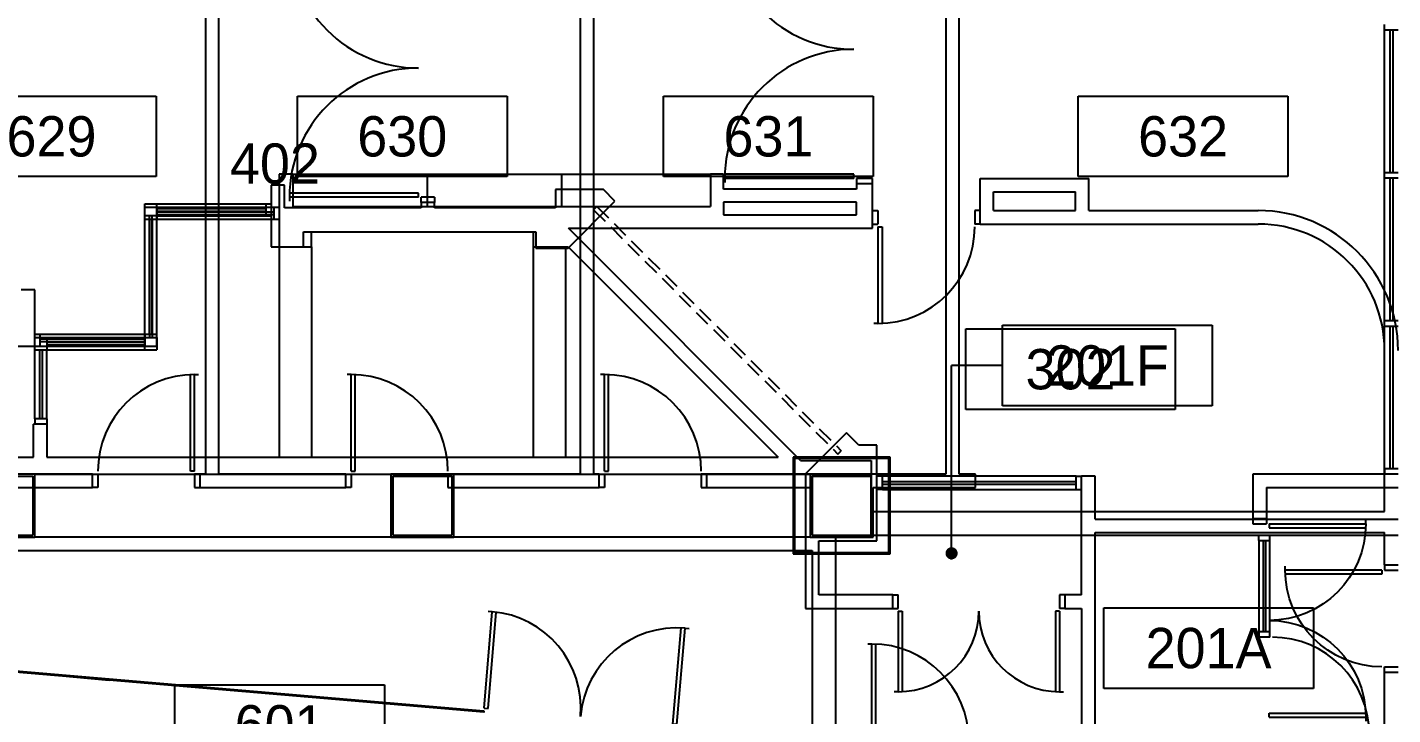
# Model space of a CAD drawing. Header units: inches. Extents: x -219 to 4035, y -10 to 4981.
# Drawn here: x 1177 to 1685, y 2601 to 2856 of the extents above; entities that cross this region are included whole.
import ezdxf
from ezdxf.enums import TextEntityAlignment as Align

# ---------------------------------------------------------------- set-up
doc = ezdxf.new("R2010")
doc.units = ezdxf.units.IN
doc.header["$LTSCALE"] = 48
doc.header["$MEASUREMENT"] = 0
doc.linetypes.add('HIDDEN2', pattern=[0.1875, 0.125, -0.0625])
doc.layers.get('0').update_dxf_attribs({"color": 13, "linetype": 'CONTINUOUS'})
for name, color, linetype in [('F2-BLDG1', 7, 'CONTINUOUS'), ('F2-DOOR1', 3, 'CONTINUOUS'), ('F2-DOOR2', 61, 'HIDDEN2'), ('F2-DOORJMB', 32, 'CONTINUOUS'), ('F2-RMNOS', 3, 'CONTINUOUS'), ('F2-WINDOW1', 1, 'CONTINUOUS'), ('F2-WINDOW2', 4, 'CONTINUOUS'), ('F3-BLDG1', 7, 'CONTINUOUS'), ('F3-BLDG3', 161, 'CONTINUOUS'), ('F3-BLDG4', 2, 'CONTINUOUS'), ('f3-casework1', 4, 'CONTINUOUS'), ('F3-DOOR1', 3, 'CONTINUOUS'), ('F3-DOORJMB', 32, 'CONTINUOUS'), ('F3-RMNOS', 3, 'CONTINUOUS'), ('F3-WINDOW1', 1, 'CONTINUOUS'), ('F3-WINDOW2', 4, 'CONTINUOUS'), ('F4-BLDG1', 7, 'CONTINUOUS'), ('F4-BLDG3', 161, 'CONTINUOUS'), ('F4-DOOR1', 3, 'CONTINUOUS'), ('F4-RMNOS', 3, 'CONTINUOUS'), ('F4-WINDOW1', 1, 'CONTINUOUS'), ('F6-BLDG1', 7, 'CONTINUOUS'), ('F6-DOOR1', 3, 'CONTINUOUS'), ('F6-DOORJMB', 32, 'CONTINUOUS'), ('F6-RMNOS', 3, 'CONTINUOUS'), ('F6-WINDOW1', 1, 'CONTINUOUS'), ('F6-WINDOW2', 4, 'CONTINUOUS')]:
    doc.layers.add(name, color=color, linetype=linetype)
for name, color, linetype, plot in [('F2-COLUMN1', 8, 'CONTINUOUS', False), ('F3-COLUMN1', 8, 'CONTINUOUS', False), ('F4-Bldg1A', 8, 'CONTINUOUS', False), ('F4-COLUMN1', 8, 'CONTINUOUS', False), ('F6-COLUMN1', 8, 'CONTINUOUS', False)]:
    doc.layers.add(name, color=color, linetype=linetype, plot=plot)
doc.styles.add('ORIG-RMNOS', font='noting.shx')
doc.styles.add('RMNOS', font='noting.shx')

# ---------------------------------------------------------------- blocks, each defined once
blk = doc.blocks.new('L-34C1')
for p, q in [((-11, 11), (11, 11)), ((-11, 11), (-11, -11)), ((11, 11), (11, -11)), ((-11, -11), (11, -11))]:
    blk.add_line(p, q)
blk = doc.blocks.new('ADR-36R')
for p, q in [((-1.5, 1), (-1.5, 36.97)), ((0, 1), (0, 37)), ((0, 37), (1.5, 37)), ((0, 1), (-1.5, 1))]:
    blk.add_line(p, q)
blk.add_arc((0, 1), 36, 90, 180)
blk = doc.blocks.new('ADR-30DL')
for p, q in [((0, 31), (-1.5, 31)), ((0, 1), (0, 31)), ((1.5, 1), (1.5, 30.96)), ((58.5, 1), (58.5, 30.96)), ((60, 31), (61.5, 31)), ((60, 1), (60, 31)), ((0, 1), (1.5, 1)), ((60, 1), (58.5, 1))]:
    blk.add_line(p, q)
for centre, start, end in [((0, 1), 0, 90), ((60, 1), 90, 180)]:
    blk.add_arc(centre, 30, start, end)
blk = doc.blocks.new('ADR-48DL')
for p, q in [((0, 49), (-1.5, 49)), ((0, 1), (0, 49)), ((1.5, 1), (1.5, 48.98)), ((94.5, 1), (94.5, 48.98)), ((96, 1), (96, 49)), ((96, 49), (97.5, 49)), ((0, 1), (1.5, 1)), ((96, 1), (94.5, 1))]:
    blk.add_line(p, q)
for centre, start, end in [((0, 1), 0, 90), ((96, 1), 90, 180)]:
    blk.add_arc(centre, 48, start, end)
blk = doc.blocks.new('ADR-36L')
for p, q in [((0, 37), (-1.5, 37)), ((0, 1), (0, 37)), ((1.5, 1), (1.5, 36.97)), ((0, 1), (1.5, 1))]:
    blk.add_line(p, q)
blk.add_arc((0, 1), 36, 0, 90)
blk = doc.blocks.new('rmnos')
at = {"color": 11}
for p, q in [((-0.40625, 0.15625), (0.40625, 0.15625)), ((-0.40625, -0.15625), (-0.40625, 0.15625)), ((0.40625, 0.15625), (0.40625, -0.15625)), ((0.40625, -0.15625), (-0.40625, -0.15625))]:
    blk.add_line(p, q, dxfattribs=at)
at = {"color": 9, "style": 'ORIG-RMNOS'}
blk.add_attdef('ROOM', text='', height=0.15625, dxfattribs=at).set_placement((0, 0), align=Align.MIDDLE)
blk = doc.blocks.new('ADR-36DL')
for p, q in [((0, 37), (-1.5, 37)), ((0, 1), (0, 37)), ((1.5, 1), (1.5, 36.97)), ((70.5, 1), (70.5, 36.97)), ((72, 1), (72, 37)), ((72, 37), (73.5, 37)), ((0, 1), (1.5, 1)), ((72, 1), (70.5, 1))]:
    blk.add_line(p, q)
for centre, start, end in [((0, 1), 0, 90), ((72, 1), 90, 180)]:
    blk.add_arc(centre, 36, start, end)
blk = doc.blocks.new('RMNOS-1')
at = {"color": 9, "style": 'RMNOS'}
blk.add_attdef('ROOM', text='', height=0.1562, dxfattribs=at).set_placement((0, 0), align=Align.MIDDLE)

msp = doc.modelspace()

# ---------------------------------------------------------------- linework, layer by layer
at = {"layer": 'F2-BLDG1'}
for p, q in [((1267.75, 2797.75), (1267.75, 2774.78)), ((1272.75, 2797.75), (1267.75, 2797.75)), ((1272.75, 2789.29), (1272.75, 2797.75)), ((1391.34, 2796.04), (1373.5, 2796.04)), ((1373.5, 2796.04), (1373.5, 2789.29)), ((1395.63, 2791.74), (1391.34, 2796.04)), ((1323.5, 2789.29), (1272.75, 2789.29)), ((1328.5, 2791.29), (1323.5, 2791.29)), ((1323.5, 2791.29), (1323.5, 2789.29)), ((1328.5, 2789.29), (1328.5, 2791.29)), ((1373.5, 2789.29), (1328.5, 2789.29)), ((1378.2, 2774.32), (1395.63, 2791.74)), ((1279.75, 2774.78), (1279.75, 2780.29)), ((1279.75, 2780.29), (1366.21, 2780.29)), ((1366.21, 2780.29), (1366.21, 2774.32)), ((1267.75, 2774.78), (1279.75, 2774.78)), ((1366.21, 2774.32), (1378.2, 2774.32)), ((1179.75, 2758.75), (1174.75, 2758.75)), ((1179.75, 2737.75), (1179.75, 2758.75)), ((743.5, 2737.75), (1179.75, 2737.75)), ((1481.82, 2705.55), (1466.52, 2690.26)), ((1486.37, 2701), (1481.82, 2705.55)), ((1493.13, 2701), (1486.37, 2701)), ((1493.13, 2665.38), (1493.13, 2701)), ((1179.75, 2690.25), (1156.25, 2690.25)), ((1179.75, 2666.75), (1179.75, 2690.25)), ((1335.75, 2690.25), (1312.25, 2690.25)), ((1312.25, 2690.25), (1312.25, 2666.75)), ((1335.75, 2666.75), (1335.75, 2690.25)), ((1466.52, 2690.26), (1466.52, 2640.25)), ((1574.25, 2689.5), (1569.25, 2689.5)), ((1569.25, 2645.25), (1569.25, 2689.5)), ((1574.25, 2673.5), (1574.25, 2689.5)), ((1574.25, 2673.5), (1687, 2673.5)), ((1574.25, 2591.5), (1574.25, 2668.5)), ((1574.25, 2668.5), (1682, 2668.5)), ((1682, 2656.5), (1682, 2668.5)), ((1156.25, 2666.75), (1179.75, 2666.75)), ((1312.25, 2666.75), (1335.75, 2666.75)), ((1471.52, 2645.25), (1471.52, 2665.38)), ((1471.52, 2665.38), (1493.13, 2665.38)), ((1682, 2656.5), (1687, 2656.5)), ((1499.04, 2645.25), (1471.52, 2645.25)), ((1499.04, 2640.25), (1499.04, 2645.25)), ((1569.25, 2645.25), (1563.04, 2645.25)), ((1563.04, 2645.25), (1563.04, 2640.25)), ((1466.52, 2640.25), (1499.04, 2640.25)), ((1563.04, 2640.25), (1569.25, 2640.25)), ((1569.25, 2640.25), (1569.25, 2331.25)), ((1682, 2591.5), (1682, 2616.5)), ((1682, 2616.5), (1687, 2616.5))]:
    msp.add_line(p, q, dxfattribs=at)
at = {"layer": 'F2-DOOR2'}
for p, q in [((1387.7, 2788.53), (1388.94, 2789.77)), ((1388.94, 2789.77), (1479.85, 2698.87)), ((1387.7, 2788.53), (1478.61, 2697.63)), ((1478.61, 2697.63), (1479.85, 2698.87))]:
    msp.add_line(p, q, dxfattribs=at)
at = {"layer": 'F2-DOORJMB'}
for p, q in [((1328.5, 2793.29), (1323.5, 2793.29)), ((1323.5, 2791.29), (1323.5, 2793.29)), ((1328.5, 2793.29), (1328.5, 2791.29)), ((1682, 2656.5), (1682, 2654.5)), ((1682, 2654.5), (1687, 2654.5)), ((1499.04, 2645.25), (1501.04, 2645.25)), ((1501.04, 2640.25), (1501.04, 2645.25)), ((1561.04, 2645.25), (1561.04, 2640.25)), ((1563.04, 2645.25), (1561.04, 2645.25)), ((1499.04, 2640.25), (1501.04, 2640.25)), ((1563.04, 2640.25), (1561.04, 2640.25)), ((1682, 2618.5), (1687, 2618.5)), ((1682, 2616.5), (1682, 2618.5))]:
    msp.add_line(p, q, dxfattribs=at)
at = {"layer": 'F2-RMNOS', "color": 4}
for p, q in [((1520.88, 2670.5), (1520.88, 2730.62)), ((1539.88, 2730.62), (1520.88, 2730.62)), ((1520.88, 2658.5), (1520.88, 2670.5))]:
    msp.add_line(p, q, dxfattribs=at)
at = {"layer": 'F2-RMNOS', "color": 4, "const_width": 2.25}
msp.add_lwpolyline([(1520.88, 2661.88, 1), (1520.88, 2659.62, 1)], format="xyb", close=True, dxfattribs=at)
at = {"layer": 'F2-WINDOW1'}
for p, q in [((1225.25, 2790.75), (1265.75, 2790.75)), ((1225.25, 2789), (1265.75, 2789)), ((1220.75, 2742.25), (1220.75, 2786.25)), ((1222.5, 2742.25), (1222.5, 2786.25)), ((1223.5, 2742.25), (1223.5, 2786.25)), ((1225.25, 2788), (1265.75, 2788)), ((1225.25, 2786.25), (1265.75, 2786.25)), ((1225.25, 2742.25), (1225.25, 2786.25)), ((1181.75, 2742.25), (1220.75, 2742.25)), ((1181.75, 2740.5), (1220.75, 2740.5)), ((1181.75, 2739.5), (1220.75, 2739.5)), ((1181.75, 2737.75), (1220.75, 2737.75)), ((1567.25, 2689.5), (1495.13, 2689.5)), ((1495.13, 2687.5), (1567.25, 2687.5)), ((1495.13, 2686.5), (1567.25, 2686.5)), ((1495.13, 2684.5), (1567.25, 2684.5))]:
    msp.add_line(p, q, dxfattribs=at)
at = {"layer": 'F2-WINDOW2'}
for p, q in [((1220.75, 2790.75), (1225.25, 2790.75)), ((1220.75, 2786.25), (1220.75, 2790.75)), ((1225.25, 2786.25), (1225.25, 2790.75)), ((1265.75, 2790.75), (1265.75, 2786.25)), ((1265.75, 2790.75), (1267.75, 2790.75)), ((1225.25, 2786.25), (1220.75, 2786.25)), ((1265.75, 2786.25), (1267.75, 2786.25)), ((1179.75, 2742.25), (1181.75, 2742.25)), ((1181.75, 2737.75), (1181.75, 2742.25)), ((1220.75, 2742.25), (1220.75, 2737.75)), ((1220.75, 2742.25), (1225.25, 2742.25)), ((1225.25, 2737.75), (1225.25, 2742.25)), ((1179.75, 2737.75), (1181.75, 2737.75)), ((1220.75, 2737.75), (1225.25, 2737.75)), ((1495.13, 2689.5), (1493.13, 2689.5)), ((1495.13, 2684.5), (1495.13, 2689.5)), ((1567.25, 2684.5), (1567.25, 2689.5)), ((1567.25, 2689.5), (1569.25, 2689.5)), ((1495.13, 2684.5), (1493.13, 2684.5)), ((1567.25, 2684.5), (1569.25, 2684.5))]:
    msp.add_line(p, q, dxfattribs=at)
at = {"layer": 'F3-BLDG1'}
for p, q in [((1275.75, 2801.75), (1270.75, 2801.75)), ((1270.75, 2801.75), (1270.75, 2774.78)), ((1275.75, 2801.75), (1275.75, 2789.75)), ((1436, 2801.75), (1431.13, 2801.75)), ((1431.13, 2801.75), (1431.13, 2789.75)), ((1436, 2796.25), (1436, 2801.75)), ((1531.5, 2783.25), (1531.5, 2800.25)), ((1531.5, 2800.25), (1572, 2800.25)), ((1572, 2788.25), (1572, 2800.25)), ((1485.5, 2796.25), (1436, 2796.25)), ((1485.5, 2798.25), (1485.5, 2796.25)), ((1491.5, 2781.75), (1491.5, 2798.25)), ((1275.75, 2789.75), (1431.13, 2789.75)), ((1572, 2788.25), (1635, 2788.25)), ((1282.75, 2774.78), (1282.75, 2780.29)), ((1282.75, 2780.29), (1365.25, 2780.29)), ((1365.25, 2780.29), (1365.25, 2774.78)), ((1464.72, 2695.25), (1378.31, 2781.75)), ((1378.31, 2781.75), (1491.5, 2781.75)), ((1531.5, 2783.25), (1635, 2783.25)), ((1270.75, 2774.78), (1282.75, 2774.78)), ((1365.25, 2774.78), (1378.2, 2774.78)), ((1378.2, 2774.78), (1456.4, 2696.5)), ((1682, 2676.25), (1682, 2736.25)), ((1179.25, 2696.5), (1179.25, 2708.75)), ((1184.25, 2708.75), (1179.25, 2708.75)), ((1184.25, 2708.75), (1184.25, 2696.5)), ((1039, 2696.5), (1179.25, 2696.5)), ((1184.25, 2696.5), (1456.4, 2696.5)), ((1464.72, 2695.25), (1491, 2695.25)), ((1491, 2695.25), (1491, 2676.25)), ((1491, 2676.25), (1682, 2676.25)), ((1477.75, 2667.5), (1477.75, 2389.25)), ((1477.75, 2667.5), (1687, 2667.5)), ((389.75, 2661.75), (1469, 2661.75)), ((1469, 2661.75), (1469, 2300.5))]:
    msp.add_line(p, q, dxfattribs=at)
for radius in [52, 47]:
    msp.add_arc((1635, 2736.25), radius, 0, 90, dxfattribs=at)
at = {"layer": 'F3-BLDG3'}
for p, q in [((1536.5, 2788.25), (1536.5, 2795.25)), ((1536.5, 2795.25), (1567, 2795.25)), ((1567, 2788.25), (1567, 2795.25)), ((1436, 2791.37), (1436, 2786.62)), ((1485.5, 2791.37), (1436, 2791.37)), ((1485.5, 2786.62), (1485.5, 2791.37)), ((1436, 2786.62), (1485.5, 2786.62)), ((1536.5, 2788.25), (1567, 2788.25)), ((1179.75, 2666.75), (1179.75, 2690.25)), ((1179.75, 2690.25), (1468.25, 2690.25)), ((1468.25, 2690.25), (1468.25, 2666.75)), ((1468.25, 2666.75), (1179.75, 2666.75))]:
    msp.add_line(p, q, dxfattribs=at)
at = {"layer": 'F3-BLDG4'}
for p, q in [((1270.75, 2774.78), (1270.75, 2696.5)), ((1282.75, 2774.78), (1282.75, 2696.5)), ((1365.25, 2774.78), (1365.25, 2696.5)), ((1377.25, 2774.78), (1377.25, 2696.5))]:
    msp.add_line(p, q, dxfattribs=at)
at = {"layer": 'f3-casework1'}
for p, q in [((1275.75, 2801.75), (1431.13, 2801.75)), ((1325.75, 2801.75), (1325.75, 2789.75)), ((1375.75, 2801.75), (1375.75, 2789.75))]:
    msp.add_line(p, q, dxfattribs=at)
at = {"layer": 'F3-DOORJMB'}
for p, q in [((1491.5, 2800.25), (1485.5, 2800.25)), ((1485.5, 2800.25), (1485.5, 2798.25)), ((1491.5, 2798.25), (1491.5, 2800.25)), ((1491.5, 2798.25), (1485.5, 2798.25)), ((1491.5, 2788.25), (1493.5, 2788.25)), ((1493.5, 2788.25), (1493.5, 2783.25)), ((1529.5, 2788.25), (1529.5, 2783.25)), ((1531.5, 2788.25), (1529.5, 2788.25)), ((1491.5, 2783.25), (1493.5, 2783.25)), ((1531.5, 2783.25), (1529.5, 2783.25))]:
    msp.add_line(p, q, dxfattribs=at)
at = {"layer": 'F3-WINDOW1'}
for p, q in [((1225.25, 2789.5), (1268.75, 2789.5)), ((1220.75, 2741), (1220.75, 2785)), ((1222.5, 2785), (1222.5, 2741)), ((1223.5, 2785), (1223.5, 2741)), ((1225.25, 2787.75), (1268.75, 2787.75)), ((1225.25, 2786.75), (1268.75, 2786.75)), ((1225.25, 2741), (1225.25, 2785)), ((1225.25, 2785), (1268.75, 2785)), ((1184.25, 2741), (1220.75, 2741)), ((1220.75, 2739.25), (1184.25, 2739.25)), ((1220.75, 2738.25), (1184.25, 2738.25)), ((1179.75, 2710.75), (1179.75, 2736.5)), ((1181.5, 2736.5), (1181.5, 2710.75)), ((1182.5, 2736.5), (1182.5, 2710.75)), ((1184.25, 2710.75), (1184.25, 2736.5)), ((1184.25, 2736.5), (1225.25, 2736.5)), ((1635.25, 2665.5), (1635.25, 2631.5)), ((1636.75, 2665.5), (1636.75, 2631.5)), ((1637.75, 2631.5), (1637.75, 2665.5)), ((1639.25, 2631.5), (1639.25, 2665.5))]:
    msp.add_line(p, q, dxfattribs=at)
at = {"layer": 'F3-WINDOW2'}
for p, q in [((1220.75, 2789.5), (1225.25, 2789.5)), ((1220.75, 2785), (1220.75, 2789.5)), ((1225.25, 2789.5), (1225.25, 2785)), ((1268.75, 2789.5), (1268.75, 2785)), ((1268.75, 2789.5), (1270.75, 2789.5)), ((1220.75, 2785), (1225.25, 2785)), ((1268.75, 2785), (1270.75, 2785)), ((1179.75, 2741), (1184.25, 2741)), ((1179.75, 2736.5), (1179.75, 2741)), ((1184.25, 2741), (1184.25, 2736.5)), ((1220.75, 2741), (1225.25, 2741)), ((1220.75, 2736.5), (1220.75, 2741)), ((1225.25, 2741), (1225.25, 2736.5)), ((1179.75, 2736.5), (1184.25, 2736.5)), ((1220.75, 2736.5), (1225.25, 2736.5)), ((1184.25, 2710.75), (1179.75, 2710.75)), ((1179.75, 2710.75), (1179.75, 2708.75)), ((1184.25, 2710.75), (1184.25, 2708.75)), ((1635.25, 2665.5), (1635.25, 2667.5)), ((1639.25, 2665.5), (1639.25, 2667.5)), ((1635.25, 2665.5), (1639.25, 2665.5)), ((1635.25, 2631.5), (1635.25, 2629.5)), ((1639.25, 2631.5), (1635.25, 2631.5)), ((1639.25, 2629.5), (1639.25, 2631.5)), ((1639.25, 2629.5), (1635.25, 2629.5))]:
    msp.add_line(p, q, dxfattribs=at)
at = {"layer": 'F4-BLDG1'}
for p, q in [((1498, 2696.5), (1462, 2696.5)), ((1462, 2696.5), (1462, 2660.5)), ((1498, 2660.5), (1498, 2696.5)), ((1462, 2660.5), (1498, 2660.5))]:
    msp.add_line(p, q, dxfattribs=at)
at = {"layer": 'F4-Bldg1A'}
for p, q in [((1497.5, 2696), (1462.5, 2696)), ((1462.5, 2696), (1462.5, 2661)), ((1497.5, 2661), (1497.5, 2696)), ((1462.5, 2661), (1497.5, 2661))]:
    msp.add_line(p, q, dxfattribs=at)
at = {"layer": 'F4-BLDG3'}
msp.add_lwpolyline([(1469, 2667.5), (1491, 2667.5), (1491, 2689.5), (1469, 2689.5)], close=True, dxfattribs=at)
at = {"layer": 'F4-WINDOW1'}
msp.add_lwpolyline([(1346.86, 2602.15), (1346.82, 2601.66), (1067.93, 2625.4), (1067.97, 2625.9)], close=True, dxfattribs=at)
msp.add_lwpolyline([(1137.72, 2619.96), (1207.43, 2613.53), (1207.47, 2614.02)], dxfattribs=at)
at = {"layer": 'F6-BLDG1'}
for p, q in [((1518.75, 2984.25), (1518.75, 2690.25)), ((1523.75, 2690.25), (1523.75, 2984.25)), ((1243.25, 2911.75), (1243.25, 2690.25)), ((1248.25, 2690.25), (1248.25, 2911.75)), ((1382.75, 2911.75), (1382.75, 2690.25)), ((1387.75, 2690.25), (1387.75, 2911.75)), ((1682, 2798.88), (1682, 2803.88)), ((1201.25, 2690.25), (1126.75, 2690.25)), ((1201.25, 2685.25), (1201.25, 2690.25)), ((1243.25, 2690.25), (1241.25, 2690.25)), ((1241.25, 2690.25), (1241.25, 2685.25)), ((1295.5, 2690.25), (1248.25, 2690.25)), ((1295.5, 2685.25), (1295.5, 2690.25)), ((1382.75, 2690.25), (1335.5, 2690.25)), ((1335.5, 2690.25), (1335.5, 2685.25)), ((1389.75, 2690.25), (1387.75, 2690.25)), ((1389.75, 2685.25), (1389.75, 2690.25)), ((1518.75, 2690.25), (1429.75, 2690.25)), ((1429.75, 2690.25), (1429.75, 2685.25)), ((1529.75, 2690.25), (1523.75, 2690.25)), ((1529.75, 2685.25), (1529.75, 2690.25)), ((1633, 2690.25), (1633, 2673.75)), ((1687, 2690.25), (1633, 2690.25)), ((1121.75, 2685.25), (1201.25, 2685.25)), ((1241.25, 2685.25), (1295.5, 2685.25)), ((1335.5, 2685.25), (1389.75, 2685.25)), ((1429.75, 2685.25), (1468.25, 2685.25)), ((1468.25, 2685.25), (1468.25, 2666.75)), ((1491.75, 2666.75), (1491.75, 2685.25)), ((1491.75, 2685.25), (1529.75, 2685.25)), ((1638, 2685.25), (1638, 2673.75)), ((1638, 2685.25), (1687, 2685.25)), ((1633, 2673.75), (1638, 2673.75)), ((1468.25, 2666.75), (1491.75, 2666.75))]:
    msp.add_line(p, q, dxfattribs=at)
at = {"layer": 'F6-DOORJMB'}
for p, q in [((1201.25, 2690.25), (1203.25, 2690.25)), ((1203.25, 2690.25), (1203.25, 2685.25)), ((1241.25, 2690.25), (1239.25, 2690.25)), ((1239.25, 2690.25), (1239.25, 2685.25)), ((1295.5, 2690.25), (1297.5, 2690.25)), ((1297.5, 2690.25), (1297.5, 2685.25)), ((1335.5, 2690.25), (1333.5, 2690.25)), ((1333.5, 2690.25), (1333.5, 2685.25)), ((1389.75, 2690.25), (1391.75, 2690.25)), ((1391.75, 2690.25), (1391.75, 2685.25)), ((1429.75, 2690.25), (1427.75, 2690.25)), ((1427.75, 2690.25), (1427.75, 2685.25)), ((1203.25, 2685.25), (1201.25, 2685.25)), ((1239.25, 2685.25), (1241.25, 2685.25)), ((1297.5, 2685.25), (1295.5, 2685.25)), ((1333.5, 2685.25), (1335.5, 2685.25)), ((1391.75, 2685.25), (1389.75, 2685.25)), ((1427.75, 2685.25), (1429.75, 2685.25)), ((1633, 2673.75), (1633, 2671.75)), ((1638, 2673.75), (1638, 2671.75)), ((1633, 2671.75), (1638, 2671.75))]:
    msp.add_line(p, q, dxfattribs=at)
at = {"layer": 'F6-WINDOW1'}
for p, q in [((1682, 2802.38), (1682, 2855.44)), ((1684, 2802.38), (1684, 2855.44)), ((1685, 2855.44), (1685, 2802.38)), ((1682, 2747.31), (1682, 2800.38)), ((1684, 2747.31), (1684, 2800.38)), ((1685, 2800.38), (1685, 2747.31)), ((1682, 2692.25), (1682, 2745.31)), ((1684, 2692.25), (1684, 2745.31)), ((1685, 2745.31), (1685, 2692.25))]:
    msp.add_line(p, q, dxfattribs=at)
at = {"layer": 'F6-WINDOW2'}
for p, q in [((1682, 2855.44), (1682, 2857.44)), ((1682, 2855.44), (1687, 2855.44)), ((1682, 2800.38), (1682, 2802.38)), ((1682, 2802.38), (1687, 2802.38)), ((1682, 2800.38), (1687, 2800.38)), ((1682, 2747.31), (1687, 2747.31)), ((1682, 2745.31), (1682, 2747.31)), ((1682, 2745.31), (1687, 2745.31)), ((1682, 2692.25), (1687, 2692.25)), ((1682, 2692.25), (1682, 2690.25))]:
    msp.add_line(p, q, dxfattribs=at)

# ---------------------------------------------------------------- block references
at = {"layer": 'F2-COLUMN1'}
for p in [(1168, 2678.5), (1324, 2678.5), (1480, 2678.5)]:
    msp.add_blockref('L-34C1', p, dxfattribs=at)
at = {"layer": 'F2-DOOR1'}
for name, p, rotation in [('ADR-48DL', (1323.5, 2793.29), 89.99999999999999), ('ADR-30DL', (1561.04, 2640.25), 180)]:
    msp.add_blockref(name, p, dxfattribs=dict(at, rotation=rotation))
at = {"layer": 'F2-DOOR1', "xscale": -1, "rotation": 89.99999999999999}
msp.add_blockref('ADR-36L', (1682, 2654.5), dxfattribs=at)
at = {"layer": 'F2-RMNOS'}
ref = msp.add_blockref('rmnos', (1578.88, 2730.62), dxfattribs=dict(at, xscale=96, yscale=96, zscale=96))
ref.add_attrib('ROOM', '201F', dxfattribs={"layer": '0', "color": 9, "height": 15, "style": 'ORIG-RMNOS'}).set_placement((1578.88, 2730.62), align=Align.MIDDLE)
ref = msp.add_blockref('rmnos', (1616.5, 2625.5), dxfattribs=dict(at, xscale=96, yscale=96, zscale=96))
ref.add_attrib('ROOM', '201A', dxfattribs={"layer": '0', "color": 9, "height": 15, "style": 'ORIG-RMNOS'}).set_placement((1616.5, 2625.5), align=Align.MIDDLE)
at = {"layer": 'F3-COLUMN1'}
for p in [(1168, 2678.5), (1480, 2678.5)]:
    msp.add_blockref('L-34C1', p, dxfattribs=at)
at = {"layer": 'F3-DOOR1'}
for name, p, rotation in [('ADR-48DL', (1485.5, 2800.25), 90), ('ADR-36R', (1493.5, 2783.25), 180), ('ADR-36R', (1639.25, 2593.5), 270)]:
    msp.add_blockref(name, p, dxfattribs=dict(at, rotation=rotation))
at = {"layer": 'F3-RMNOS'}
ref = msp.add_blockref('rmnos', (1565.13, 2729.25), dxfattribs=dict(at, xscale=96, yscale=96, zscale=96))
ref.add_attrib('ROOM', '302', dxfattribs={"layer": '0', "color": 9, "height": 15, "style": 'ORIG-RMNOS'}).set_placement((1565.13, 2729.25), align=Align.MIDDLE)
at = {"layer": 'F4-COLUMN1'}
msp.add_blockref('L-34C1', (1480, 2678.5), dxfattribs=at)
at = {"layer": 'F4-DOOR1', "rotation": 355.1330612702366}
msp.add_blockref('ADR-36DL', (1346.86, 2602.15), dxfattribs=at)
at = {"layer": 'F4-DOOR1'}
msp.add_blockref('ADR-36L', (1491.25, 2590), dxfattribs=at)
at = {"layer": 'F4-RMNOS'}
ref = msp.add_blockref('RMNOS-1', (1269.13, 2805.73), dxfattribs=dict(at, xscale=96, yscale=96, zscale=96))
ref.add_attrib('ROOM', '402', dxfattribs={"layer": '0', "color": 9, "height": 15, "style": 'RMNOS'}).set_placement((1269.13, 2805.73), align=Align.MIDDLE)
at = {"layer": 'F6-COLUMN1'}
msp.add_blockref('L-34C1', (1480, 2678.5), dxfattribs=at)
at = {"layer": 'F6-DOOR1'}
for name, p in [('ADR-36R', (1239.25, 2690.25)), ('ADR-36L', (1297.5, 2690.25)), ('ADR-36L', (1391.75, 2690.25))]:
    msp.add_blockref(name, p, dxfattribs=at)
at = {"layer": 'F6-DOOR1', "xscale": -1, "rotation": 270}
msp.add_blockref('ADR-36DL', (1638, 2599.75), dxfattribs=at)
at = {"layer": 'F6-RMNOS'}
ref = msp.add_blockref('rmnos', (1186, 2815.88), dxfattribs=dict(at, xscale=96, yscale=96, zscale=96))
ref.add_attrib('ROOM', '629', dxfattribs={"layer": '0', "color": 9, "height": 15, "style": 'ORIG-RMNOS'}).set_placement((1186, 2815.88), align=Align.MIDDLE)
ref = msp.add_blockref('rmnos', (1316.5, 2815.88), dxfattribs=dict(at, xscale=96, yscale=96, zscale=96))
ref.add_attrib('ROOM', '630', dxfattribs={"layer": '0', "color": 9, "height": 15, "style": 'ORIG-RMNOS'}).set_placement((1316.5, 2815.88), align=Align.MIDDLE)
ref = msp.add_blockref('rmnos', (1452.75, 2815.88), dxfattribs=dict(at, xscale=96, yscale=96, zscale=96))
ref.add_attrib('ROOM', '631', dxfattribs={"layer": '0', "color": 9, "height": 15, "style": 'ORIG-RMNOS'}).set_placement((1452.75, 2815.88), align=Align.MIDDLE)
ref = msp.add_blockref('rmnos', (1607, 2815.88), dxfattribs=dict(at, xscale=96, yscale=96, zscale=96))
ref.add_attrib('ROOM', '632', dxfattribs={"layer": '0', "color": 9, "height": 15, "style": 'ORIG-RMNOS'}).set_placement((1607, 2815.88), align=Align.MIDDLE)
ref = msp.add_blockref('rmnos', (1270.88, 2596.75), dxfattribs=dict(at, xscale=96, yscale=96, zscale=96))
ref.add_attrib('ROOM', '601', dxfattribs={"layer": '0', "color": 9, "height": 15, "style": 'ORIG-RMNOS'}).set_placement((1270.88, 2596.75), align=Align.MIDDLE)

doc.saveas('drawing.dxf')
